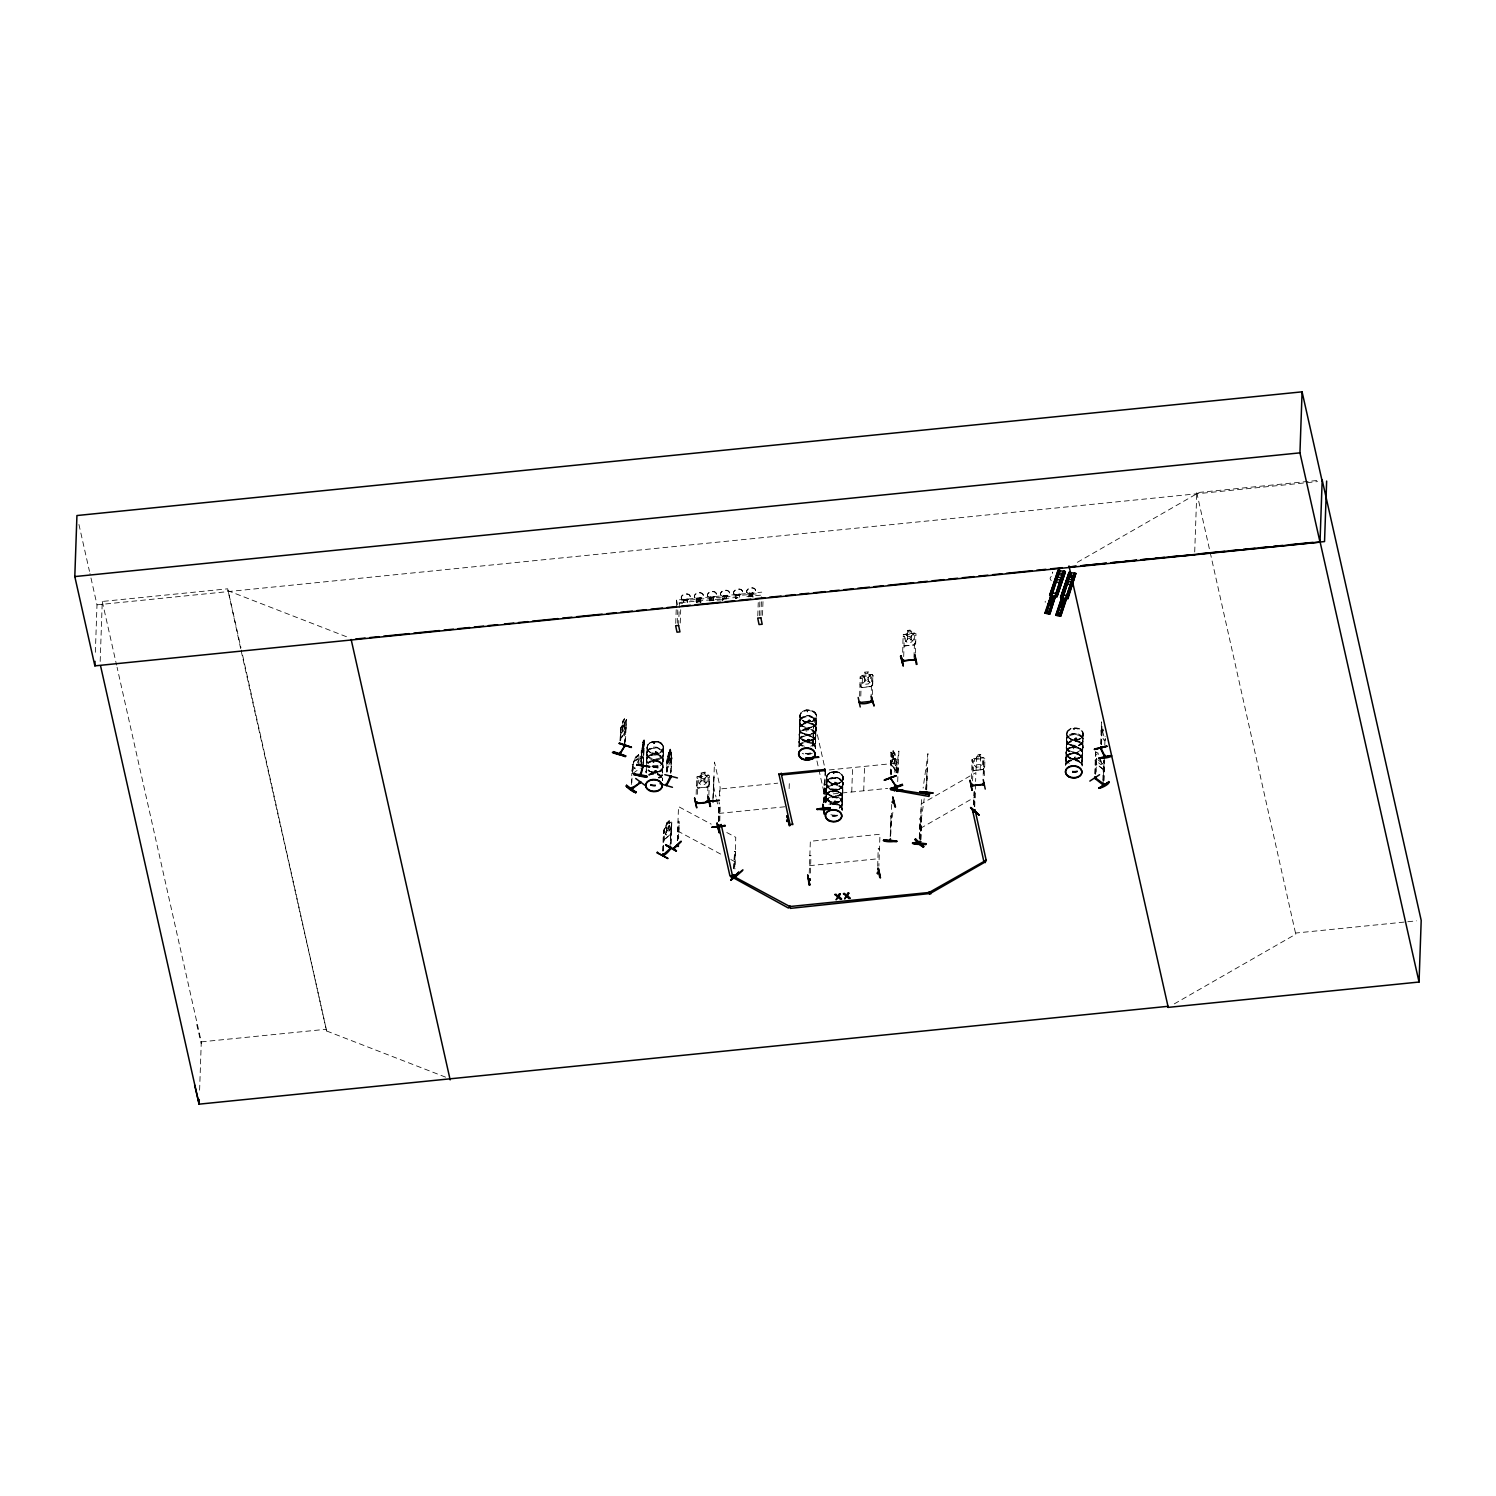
<?xml version="1.0" encoding="UTF-8"?>
<svg xmlns="http://www.w3.org/2000/svg" width="1496" height="1496" viewBox="0 0 1496 1496"><rect width="100%" height="100%" fill="white"/><g stroke="black" fill="none" stroke-linecap="round" stroke-linejoin="round"><path stroke-width="0.75" stroke-dasharray="5 3.75" d="M696.837 602.103L696.856 597.989L696.799 602.159L700.24 597.671L700.24 601.542M696.874 602.009L700.128 600.962L700.427 602.682M700.109 600.981L700.24 602.084L700.24 597.671M709.777 600.233L713.274 599.933L713.312 596.455L709.796 600.064L709.927 596.773L709.871 600.233L713.181 600.307L709.628 599.466L709.216 600.513M722.344 598.288L722.624 600.868M735.957 598.194L735.415 597.072L735.378 598.082L739.697 597.671M748.449 596.867L748.486 595.857L752.507 596.287L749.047 596.399C750.281 584.618 746.317 605.394 752.563 592.809L753.143 597.035M687.057 602.177L687.15 598.886L683.653 602.495L683.765 599.204L683.728 602.664M726.402 595.24L726.289 598.531L726.402 595.24L722.979 599.99L722.998 595.558L722.961 599.017M739.361 597.315L739.473 594.024L736.088 598.063M95.351 652.293L96.997 604.833L89.984 573.585M100.176 661.456L102.27 601.467L227.691 588.807L240.95 647.843M199.604 1090.191L201.287 1041.87L117.081 667.31M240.65 648.535L227.691 588.807M445.602 1077.157L326.633 1030.987L241.454 650.106M619.961 740.726L620.859 728.851L620.877 740.09M620.373 740.875L620.84 727.972M625.496 741.343L626.356 719.632C628.731 726.028 617.848 751.385 620.971 728.028M625.178 726.775L622.504 733.208L621.869 726.607L622.729 721.147L624.674 718.379L624.412 746.41M622.766 724.195L622.86 721.203M624.991 743.419L625.777 721.222M631.424 784.521L631.817 773.432M631.892 771.207L632.958 763.932L633.051 770.833M632.154 771.095L633.519 761.184L632.079 775.882M631.836 782.539L632.004 778.107M632.715 770.59L632.958 763.932M634.136 761.95L635.557 756.733L638.661 754.601L639.727 763.278M638.231 764.381L639.39 757.855L637.39 762.661M640.718 761.913L641.354 749.982M641.13 764.437L641.653 749.103L641.242 764.512M642.682 745.083L643.504 738.987L643.897 741.698M642.925 742.053L642.887 743.063L643.411 741.231M642.663 766.962L643.766 741.717M643.28 762.605L644.215 740.015M643.448 763.97L644.327 740.183M646.216 771.506L646.403 766.102M646.44 765.428L646.609 760.174M646.646 759.052L646.833 753.442L646.908 754.956M646.889 752.32L647.114 746.672M653.079 762.68L653.453 761.67L653.958 762.661M654.612 743.475L653.453 742.988L654.818 742.858M654.668 772.011L655.285 770.758L654.332 771.712M655.566 752.974L655.772 751.647L655.547 752.638M655.921 772.123L655.884 770.758L656.763 771.225M662.391 779.715A8.247 5.965 2 0 0 662.335 778.144L662.391 779.734L662.485 776.91M653.098 766.345A8.247 5.965 2 0 1 662.635 772.983L663.009 761.632A8.247 5.965 2 0 0 653.49 755.013A8.247 5.965 2 0 0 647.3 763.222M663.046 760.51L663.252 754.9A8.247 5.965 2 0 0 651.658 748.673A8.247 5.965 2 0 0 650.236 758.921A8.247 5.965 2 0 0 663.27 754.9M663.308 753.778A8.247 5.965 2 0 0 651.695 747.551A8.247 5.965 2 0 0 650.274 757.799A8.247 5.965 2 0 0 663.308 753.778L663.457 748.131A8.228 5.928 2 0 0 651.919 741.941L647.431 745.176L647.6 749.907M662.709 850.962L664.149 830.317L664.13 841.631M663.083 851.168C663.42 841.425 661.195 823.978 670.937 822.033M663.457 850.289L663.682 843.632M663.756 841.407L663.944 829.476L666.562 825.979L666.655 822.987L669.254 820.537L666.692 823.024L665.29 828.26L665.103 833.87L666.356 835.067L670.283 829.195L669.254 820.537M668.899 752.058L666.936 759.014L666.786 767.111M666.599 772.03L666.992 758.958M667.029 772.142L667.403 760.136M667.44 771.356L667.758 757.5L670.283 749.159L668.619 752.039M670.096 749.328L670.526 757.481L668.245 764.045L667.553 763.091M670.152 749.122L670.133 752.376L671.685 750.319L670.881 773.152M670.451 773.021L671.573 752.264L671.311 772.347M675.725 623.383L676.547 600.083L761.745 592.154M671.218 758.435L671.685 750.319M677.314 623.29L677.782 609.975M669.834 848.849L671.424 823.772L670.432 842.398M670.732 843.744L671.424 823.772M671.087 843.95L671.798 822.202M678.604 625.44L679.147 609.9M679.221 607.694L679.446 601.037L758.566 593.688M680.25 623.009L680.717 609.695M677.314 840.677L678.511 806.606L711.217 824.165M677.576 840.415L678.249 821.173L679.221 821.697L678.623 838.807M678.361 839.069L679.221 821.697M687.375 602.551L687.15 598.886M696.874 602.252L696.182 600.719L696.145 601.729L700.465 601.336L700.483 600.307L700.783 602.907M696.164 794.413L696.631 777.06L701.082 775.657L701.044 772.572L705.364 772.235L701.044 772.572M697.342 794.301L697.809 778.444L696.631 778.556L697.809 778.444M701.194 772.647L701.1 775.751L698.931 776.966L698.744 782.576L700.801 784.764L704.784 784.371L707.01 781.754L707.215 776.144L705.102 775.358L705.327 772.142M713.274 599.933L713.312 596.455M713.536 600.12L713.199 599.129L713.536 600.7M707.458 799.575L708.244 777.378L709.497 777.583L708.244 777.378M709.085 783.923L709.328 775.826L705.084 775.246M708.861 795.348L709.478 775.77L708.076 774.947M712.844 798.733L713.947 776.873L713.293 798.677M713.199 798.247L714.471 762.044L720.137 787.289L719.838 796.153M718.398 820.967L718.996 803.876M718.491 821.398L719.165 802.155M719.483 795.666L719.726 789.009L777.752 783.156M718.94 821.36L719.464 803.82M719.782 820.837L720.305 803.408M736.051 598.045L736.088 594.342L735.957 597.633M733.695 868.727L734.555 851.374L735.527 851.897L734.929 868.989M733.956 868.465L734.555 851.374M734.723 867.119L735.77 837.33L725.541 831.832M752.769 596.455L752.563 592.809M757.78 615.866L758.248 602.551M759.37 615.66L759.912 600.139M760.922 615.473L761.576 596.811M762.511 615.38L763.054 599.84M789.121 788.635L789.364 781.978M799.07 741.1L798.883 746.71A8.247 5.965 2 0 1 807.915 741.53A8.247 5.965 2 0 1 815.301 748.187L815.47 742.577M799.126 739.978L799.5 728.645L799.575 730.16M799.556 727.524L799.743 721.914M799.799 720.792L800.005 715.144M805.895 730.927L806.849 731.133M807.672 711.255L807.111 710.899M807.017 710.937L807.354 712.003M809.13 740.427L809.112 739.417L809.018 740.913M813.132 745.363L813.319 733.825L812.422 746.691A8.247 5.965 2 0 0 813.188 737.79A8.247 5.965 2 0 0 801.033 737.846A8.247 5.965 2 0 0 802.454 746.598M812.87 746.654L813.843 718.996L824.707 767.28M809.224 873.215L810.346 841.276L879.985 834.244L878.863 866.184M810.402 873.103L810.944 855.656L809.747 855.768L810.944 855.656M815.937 730.123A8.247 5.965 2 0 1 802.903 734.143A8.247 5.965 2 0 1 804.324 723.896A8.247 5.965 2 0 1 815.937 730.123L815.526 741.455L815.47 739.922M816.162 723.372A8.247 5.965 2 0 1 803.128 727.393A8.247 5.965 2 0 1 804.567 717.164A8.247 5.965 2 0 1 816.162 723.372L815.956 728.982A8.247 5.965 2 0 1 802.941 733.003A8.247 5.965 2 0 1 804.362 722.755A8.247 5.965 2 0 1 815.975 728.982L815.9 727.467M816.199 722.25A8.247 5.965 2 0 0 804.605 716.023A8.247 5.965 2 0 0 803.165 726.271A8.247 5.965 2 0 0 816.199 722.25L816.367 716.603A8.228 5.928 2 0 0 804.811 710.413C799.35 711.067 797.985 718.809 803.277 720.904M823.361 802.735L824.034 783.493M823.829 802.697L824.483 783.455M824.072 801.407L825.194 769.468M824.296 802.267L825.418 770.328M825.418 801.837L826.016 784.727L824.838 784.839L826.016 784.727M825.493 802.155L826.072 785.063M826.278 789.234L826.465 783.624L826.54 785.157M826.521 782.502L826.746 776.854M833.179 791.814L832.973 792.207M835.61 783.119L834.918 781.959L835.142 783.324M837.087 782.595C836.937 783.324 835.666 781.342 835.591 782.875M842.379 798.079A8.209 5.928 2 0 0 830.86 791.908A8.209 5.928 2 0 0 829.439 802.08A8.209 5.928 2 0 0 842.379 798.079L842.435 797.106A8.209 5.928 2 0 0 830.897 790.898A8.209 5.928 2 0 0 829.476 801.089A8.209 5.928 2 0 0 842.416 797.088M843.052 778.892A8.209 5.928 2 0 0 831.533 772.703A8.209 5.928 2 0 0 830.112 782.894A8.209 5.928 2 0 0 843.052 778.892L843.09 778.313A8.228 5.928 2 0 0 831.533 772.123C817.732 777.359 837.349 790.673 842.772 780.052M842.211 804.287L842.005 809.897A8.247 5.965 2 0 0 837.723 803.988A8.247 5.965 2 0 0 828.597 804.455M842.659 791.833A8.247 5.965 2 0 1 829.625 795.853A8.247 5.965 2 0 1 831.047 785.606A8.247 5.965 2 0 1 842.659 791.833L842.416 803.707M842.697 790.692A8.247 5.965 2 0 0 831.084 784.484A8.247 5.965 2 0 0 829.663 794.731A8.247 5.965 2 0 0 842.697 790.692L842.865 785.101A8.247 5.965 2 0 0 831.29 778.874A8.247 5.965 2 0 0 829.85 789.121A8.247 5.965 2 0 0 842.884 785.101M851.748 792.001L852.589 767.598M859.62 696.201L860.163 676.641L864.632 675.22L864.595 672.134L868.895 671.816L868.652 674.92L870.765 675.706L870.56 681.316L868.335 683.934L864.333 684.345L862.276 682.157L862.481 676.547L864.651 675.332M860.798 696.089L861.359 678.006L860.181 678.118L861.359 678.006M863.716 790.786L864.557 766.382M871.009 699.137L871.775 676.959L873.028 677.164L871.775 676.959M872.598 683.392L872.879 675.407M872.336 694.593L873.01 675.351L871.701 674.415L873.01 675.351M877.685 866.296L878.208 848.849L879.461 849.074L878.208 848.849M890.344 773.993L890.905 752.133L893.112 754.059M890.887 774.778L891.448 753.872M891.298 774.629L891.99 754.657M893.149 750.861L891.766 759.295L894.496 765.746L895.767 759.145L895.113 753.685L893.149 750.861L893.037 753.853M890.214 836.919L890.962 815.544L890.737 834.824M890.625 835.684L891.803 801.613M894.739 772.179L895.057 763.297L827.681 770.103M895.992 772.778L896.777 761.539L896.927 773.413M896.403 772.628L896.871 760.529L890.98 752.264M897.544 773.095L898.348 765.859L897.768 766.681M897.675 772.235L897.899 765.821M897.694 781.679L898.872 751.029L895.973 771.73M902.668 652.293L903.135 634.94L907.586 633.537M903.696 656.613L904.313 636.324L903.135 636.436L904.313 636.324M907.548 630.452L907.605 633.65L905.435 634.865L905.248 640.456L907.305 642.644L911.288 642.251L913.514 639.634L913.719 634.024L911.606 633.238L911.831 630.022L907.548 630.452L911.831 630.022M913.963 657.455L914.748 635.258L916.001 635.482L914.748 635.258M915.365 653.228L915.982 633.668L911.588 633.126M919.236 838.246L920.489 818.181L919.909 819.004M919.348 837.386L920.021 818.144M919.685 838.284L921.517 799.612M920.021 840.154L921.274 803.95L975.916 772.609L975.598 781.492M920.657 839.368L921.405 817.994M920.938 839.63L921.686 818.256M926.211 789.795L926.959 768.42L926.622 788.56M926.679 789.832L927.931 753.629L923.125 788.111M971.484 778.762L972.101 759.538L973.204 770.552L983.265 769.542M972.587 780.875L973.279 760.903L972.101 761.015L973.279 760.903M973.578 804.811L974.027 791.982M973.859 805.072L974.382 790.112M974.438 806.438L975.037 789.327M974.719 806.699L975.523 783.717M976.103 770.272L976.533 755.05L980.834 754.713L976.533 755.05M980.179 769.879L980.815 754.62M983.19 775.433L983.732 759.893L984.91 759.781L983.788 760.23L983.246 775.751M984.424 775.639L984.948 758.266L980.553 757.743L982.685 758.622L982.498 764.232L980.273 766.85L976.271 767.242L974.214 765.073L974.401 759.463L976.533 758.173L972.063 759.669M1051.277 580.71A4.413 2.992 18.5 0 1 1052.342 576.091L1052.511 572.594A2.207 1.496 18.5 0 1 1052.604 572.22L1052.455 572.781A2.207 1.496 18.5 0 1 1052.754 572.089M1065.956 757.855L1066.349 746.523L1066.405 748.056M1066.386 745.401L1066.573 739.791M1066.629 738.669L1066.854 733.021M1073.81 748.916L1073.492 748.112M1082.487 754.246A8.209 5.928 2 0 0 1070.968 748.056A8.209 5.928 2 0 0 1069.547 758.248A8.209 5.928 2 0 0 1082.487 754.246L1082.543 753.255A8.209 5.928 2 0 0 1071.005 747.065A8.209 5.928 2 0 0 1069.584 757.238A8.209 5.928 2 0 0 1082.524 753.255M1083.16 735.041A8.209 5.928 2 0 0 1071.641 728.87A8.209 5.928 2 0 0 1070.22 739.043A8.209 5.928 2 0 0 1083.16 735.041L1083.197 734.48A8.228 5.928 2 0 0 1071.641 728.29A8.228 5.928 2 0 0 1070.22 738.482A8.228 5.928 2 0 0 1083.197 734.48L1083.029 740.127A8.247 5.965 2 0 1 1070.014 744.148A8.247 5.965 2 0 1 1071.435 733.9A8.247 5.965 2 0 1 1083.029 740.127M1082.113 766.064L1082.319 760.454M1082.375 759.332L1082.749 747.981A8.247 5.965 2 0 0 1071.155 741.773A8.247 5.965 2 0 0 1069.734 752.02A8.247 5.965 2 0 0 1082.767 748M1082.992 741.249A8.247 5.965 2 0 1 1069.958 745.289A8.247 5.965 2 0 1 1071.398 735.041A8.247 5.965 2 0 1 1082.992 741.249L1082.786 746.859A8.247 5.965 2 0 1 1069.771 750.88A8.247 5.965 2 0 1 1071.192 740.632A8.247 5.965 2 0 1 1082.805 746.859L1082.73 745.345M1094.848 773.806L1095.502 751.908L1098.494 753.199M1095.184 773.582L1095.876 753.61M1095.652 774.442L1096.119 761.127M1096.082 772.011L1096.699 754.265M1100.738 743.793L1101.449 721.876L1101.58 733.938M1101.112 744.615L1101.748 726.85M1101.561 744.503L1102.178 726.757M1102.571 730.646L1101.916 727.748M1102.851 780.164L1103.076 773.507M1103.15 771.282L1103.543 760.192M1103.02 784.371L1104.085 760.996M1103.655 780.8L1104.272 758.94M1104.796 745.232L1105.114 736.35M1103.992 780.594L1104.684 760.623M1194.706 551.987L1196.781 492.651L1317.546 480.459M1174.304 1003.872L1295.76 934.196L1295.798 933.037L1416.562 920.844M644.084 748.094L641.691 759.201L643.561 752.002M643.71 747.308L642.382 754.077L642.7 745.083M890.962 826.016L893.206 809.934M920.021 828.616L924.191 798.733M925.482 789.533L927.09 778.032M641.784 749.197L644.121 739.94M626.076 727.692L625.403 731.544L621.064 737.958L620.616 736.144M1104.703 740.838L1105.226 738.818M1105.357 738.8C1104.703 745.494 1100.514 732.03 1101.168 729.955M641.672 752.039L644.29 742.876M646.683 752.769L648.292 749.758M646.459 759.5L647.114 757.705M646.029 771.973L646.665 770.16M655.304 751.777L657.529 752.507L656.538 751.871M655.977 771.88L654.855 771.076M663.457 748.131A8.228 5.928 2 0 1 650.48 752.133A8.228 5.928 2 0 1 651.919 741.941C673.05 738.033 660.054 763.802 647.618 749.945M662.803 756.247L663.457 754.452A8.378 6.04 2 0 0 651.62 748.224A8.378 6.04 2 0 0 650.18 758.603A8.378 6.04 2 0 0 663.383 754.526M662.56 762.997L663.009 758.996M663.009 767.224C661.718 773.582 652.125 774.535 648.105 770.234A8.228 5.928 2 0 0 660.353 770.889A8.228 5.928 2 0 0 659.979 762.137A8.228 5.928 2 0 0 647.955 762.979M800.248 719.426L799.818 723.428M799.35 727.972L800.005 726.177M799.649 732.591L799.126 734.405L800.697 731.189M799.575 738.631L799.706 743.923M798.845 746.878L799.35 745.363M807.896 720.754L809.243 720.305M810.365 721.222C810.439 718.379 809.766 723.971 807.99 720.885M807.223 739.959L808.588 739.192M808.027 740.539L807.765 739.548M809.224 740.296L808.794 739.23M816.292 722.998A8.378 6.04 2 0 1 803.072 727.075A8.378 6.04 2 0 1 804.53 716.696A8.378 6.04 2 0 1 816.292 722.998L814.759 725.934M815.47 731.469L816.105 729.655A8.378 6.04 2 0 0 804.287 723.428A8.378 6.04 2 0 0 802.847 733.807A8.378 6.04 2 0 0 816.049 729.73L814.516 732.666M815.9 735.695L814.348 738.912L810.963 740.838M815.021 743.923L815.526 742.409M815.17 743.662L815.675 742.11M826.559 776.929L827.064 775.395M826.97 781.155L827.101 786.447M826.091 789.682L826.727 787.887M825.848 796.115C827.886 788.86 840.509 788.56 842.566 796.022M833.534 772.908L833.683 773.133M825.642 802.155L826.297 800.341M842.79 780.014C845.334 773.713 836.451 770.066 831.477 772.03A8.228 5.928 2 0 0 830.112 782.333A8.228 5.928 2 0 0 843.09 778.313L842.921 783.96A8.247 5.965 2 0 1 829.906 787.981A8.247 5.965 2 0 1 831.327 777.733A8.247 5.965 2 0 1 842.921 783.96L842.865 782.445M836.021 802.51L836.488 801.65M842.921 784.933L841.481 787.644M842.566 786.167L843.071 784.633M842.192 793.179L842.678 791.665M842.341 792.917L842.846 791.365M842.117 799.219L841.93 794.226M841.762 805.633L842.416 803.838M1067.134 731.544C1064.292 740.146 1079.214 743.026 1082.88 736.2M1066.424 739.118L1067.078 737.304M1066.835 744.054L1066.237 747.57M1074.483 729.73L1073.492 728.926M1065.956 752.282L1066.48 750.468M1074.035 728.833L1073.436 729.001M1065.75 758.322L1066.405 756.509L1065.937 758.023M1065.526 765.054L1067.116 762.044M1074.726 738.874L1076.746 738.014M1082.898 736.182L1082.711 731.451L1079.925 728.945M1075.456 758.509L1076.11 758.023M1082.524 742.596L1082.973 738.613M1082.3 749.346L1082.954 747.533A8.378 6.04 2 0 0 1071.136 741.305A8.378 6.04 2 0 0 1069.677 751.684A8.378 6.04 2 0 0 1082.898 747.607M1066.031 753.666C1068.163 760.94 1081.084 761.202 1082.749 753.573M1082.225 755.387L1082.543 751.852M1081.87 761.801L1081.72 756.509M621.588 726.028L620.765 728.028L626.356 719.632M895.824 770.795L891.242 764.119L890.625 760.211L891.205 764.157L895.824 770.795L896.534 768.682M634.117 768.29L635.033 767.803M893.748 758.94L895.674 758.715L894.328 760.361L895.487 765.802L893.879 760.436C892.813 763.689 890.868 759.762 893.505 759.22L892.383 753.984L893.71 758.883M696.369 785.232L697.734 788.074L707.795 787.046L709.048 783.829M707.795 787.046L709.216 783.923M872.766 683.504L871.327 686.627L861.266 687.636L859.901 684.813M915.72 641.821L914.187 644.851L904.239 645.954L902.873 643.112M915.702 641.709L914.299 644.944L904.239 645.954M703.045 778.799L699.455 776.761L702.054 779.94L699.081 783.792L702.877 780.501L706.486 783.044L703.812 779.753L706.673 776.162L703.27 779.079M909.362 636.997L905.959 634.659L908.558 637.838L905.585 641.672L909.381 638.381L912.99 640.924L910.316 637.633L913.121 633.93L909.587 636.698M668.862 753.049L669.797 751.31M667.478 757.07L671.629 750.468M623.533 726.383C623.776 724.681 620.279 725.635 622.953 727.841L621.625 733.264L623.308 727.916L624.187 729.3L624.767 728.402L623.701 726.663L624.991 721.558L623.645 726.308M1103.468 730.459L1102.589 731.712L1103.207 729.225M653.902 743.549L654.238 742.54L654.463 743.531M647.001 757.892L648.049 756.49M661.849 757.462L662.896 756.06M654.631 770.964L656.576 771.02M654.855 771.394L655.921 770.889M661.625 764.194L662.672 762.792M656.632 772.142L656.108 771.749M661.419 770.403L662.485 768.776M661.176 776.648L662.242 775.265A8.378 6.04 2 0 1 659.68 777.752M800.136 719.632L801.202 718.23M799.911 726.364L800.958 724.962M808.364 720.137L809.916 720.137M799.462 738.818L800.528 737.435M800.285 744.167L799.238 745.55A8.378 6.04 2 0 1 806.812 741.792A8.378 6.04 2 0 1 814.703 745.476L815.283 746.878M814.31 738.874L815.395 737.248M814.086 745.12L815.133 743.736M826.858 781.342L827.924 779.94M826.634 788.074L827.681 786.69M826.203 800.547L827.251 799.145M834.693 800.921L833.964 801.912M841.238 794.376L842.304 792.992M835.853 802.137L835.086 801.033M841.07 800.622L842.117 798.976M840.808 806.849L841.855 805.446M1067.153 731.525L1071.585 728.197L1079.925 728.945M1066.966 737.509L1068.032 736.107M1066.742 744.241L1067.789 742.839M1066.498 750.45L1067.527 749.066M1066.48 750.712L1069.042 747.944M1076.634 739.099L1075.792 737.827M1077.12 738.968L1075.699 739.043M1066.311 756.696L1067.359 755.312M1081.589 743.811L1082.637 742.409M1081.346 750.543L1082.412 749.141M1082.225 755.125L1079.682 757.649L1075.044 758.491M1081.963 761.614L1080.916 762.997A8.378 6.04 2 0 0 1079.588 754.844A8.378 6.04 2 0 0 1068.294 754.9A8.378 6.04 2 0 0 1067.658 763.035M678.249 821.173L678.941 821.959M735.527 851.897L734.293 851.635M669.067 823.735L671.106 821.959M664.505 830.523L663.42 830.991M664.28 839.667L670.638 834.02L671.648 830.317L670.638 834.02L664.392 839.724L663.457 837.517M834.263 801.164L834.936 802.324M1102.496 763.428L1100.925 764.643L1098.176 762.455L1096.774 758.883M696.799 777.191L708.113 775.059M656.763 752.862L655.959 752.694M661.438 770.16L655.79 772.516L649.731 771.356M800.697 731.451L804.081 729.244M814.348 738.631L806.681 741.287L801.033 738.687L804.549 740.875M834.244 773.656L833.291 773.432M840.228 782.558L841.724 781.417M841.07 800.36L837.685 802.567M1075.512 737.995L1074.913 738.987M635.763 756.845L638.568 754.769M633.556 761.258L641.522 756.452M635.632 760.847L638.418 758.771M633.294 764.176L632.135 764.55M633.07 773.32L640.213 768.177M1095.502 751.908L1098.401 753.273M1095.128 760.043L1096.026 763.839L1103.076 769.281L1103.973 767.093M662.84 765.709L662.298 764.026M815.75 734.181L815.208 732.498M1077.326 562.328L1196.744 493.792M920.433 828.354L975.055 797.031M656.351 772.16L654.893 772.179M802.211 730.31C806.381 727.767 812.459 728.44 815.189 732.76M807.99 739.622L808.962 739.622M830.804 790.973L826.39 794.283L825.923 797.742M839.555 801.482L833.403 802.997L826.577 799.332M1076.746 739.323L1075.587 739.435M1069.06 747.925L1077.326 747.084L1082.019 750.637M1069.042 748.206L1075.194 746.971L1080.841 749.29M1074.521 757.219L1075.456 757.032M1075.007 757.107L1074.165 758.304M897.32 762.306L896.366 761.688M816.367 716.603A8.228 5.928 2 0 1 803.389 720.605A8.228 5.928 2 0 1 804.811 710.413L813.076 711.067M804.755 710.357L806.849 709.927M809.542 721.165L808.476 720.96M804.137 729.562A8.228 5.928 2 0 1 815.694 735.751A8.228 5.928 2 0 1 802.716 739.753A8.228 5.928 2 0 1 804.137 729.562L812.422 730.272M810.963 740.557L806.681 741.249M831.477 772.067L835.74 771.637M835.591 802.716L829.345 801.538A8.247 5.965 2 0 1 830.86 791.309L835.086 790.804L840.752 793.104M96.997 604.833L1317.508 481.6M914.617 632.939L903.135 634.94M868.634 674.827L871.719 674.509L861.715 675.425M871.214 686.44L861.359 687.431L860.032 684.663M973.597 758.566L983.583 757.537M976.551 759.239L980.553 758.846M697.734 788.074L707.664 786.859M976.364 764.849L980.348 764.437M973.148 770.571L983.283 769.561L984.705 766.42M824.558 794.75L887.67 788.373M718.865 813.431L788.504 806.4M809.486 865.679L879.124 858.648M201.287 1041.87L326.689 1029.211M683.84 599.503L687.225 599.185M696.912 598.288L700.296 597.97M709.983 597.072L713.386 596.754M723.073 595.857L726.458 595.539M736.144 594.641L739.473 594.024M749.234 593.426L752.619 593.108M726.289 597.914L726.607 598.905L722.306 599.298M737.659 597.334L677.782 602.888L682.587 603.43M746.859 596.474L760.679 595.184M696.407 602.14L701.007 601.71M717.126 600.214L724.045 599.578M749.047 596.399L752.488 596.193M696.743 601.28L700.165 601.242M808.644 740.408L807.41 740.296M653.939 741.455L658.24 741.848M656.426 752.731L655.098 752.413M654.444 753.573L656.632 753.554M1073.511 759.127L1075.699 758.865M641.354 757.238L641.541 759.183L641.391 757.126M1073.511 758.883L1069.453 757.705A8.265 5.965 2 0 1 1070.949 747.663A8.265 5.965 2 0 1 1082.562 753.89A8.265 5.965 2 0 1 1069.509 757.93M809.261 719.931L810.327 720.511M804.567 740.595L806.681 740.988M835.759 783.493L834.805 782.819M657.586 761.015L651.19 760.772L647.787 762.979L653.266 760.623L659.512 761.782M835.31 800.921L835.722 802.249L835.946 801.258M655.472 772.516L654.407 771.394M815.713 733.975L815.9 735.939M662.822 765.503L663.009 767.467M227.616 590.583L348.755 637.614M640.456 756.153L641.41 756.565M803.352 720.848A8.265 5.965 2 0 0 816.405 716.827A8.265 5.965 2 0 0 804.792 710.581A8.265 5.965 2 0 0 803.352 720.848C809.841 726.196 822.538 716.472 813.095 711.067M657.586 760.735L659.53 761.52M677.651 831.009L722.643 855.151M730.833 859.546L734.91 861.733M1067.863 756.565L1069.453 757.687M659.53 761.52L662.298 764.007M659.53 761.801L662.279 764.288M648.105 770.515L649.694 771.618M1098.251 760.062L1101.019 762.249M1103.001 769.131L1096.213 763.727L1095.334 760.043M633.93 767.56L635.351 768.851M1076.615 738.089L1076.522 739.604L1074.82 738.762M1080.879 748.991L1082.674 752.189M1067.826 756.864L1065.975 752.039M814.03 731.114L815.189 732.479M799.855 737.603L800.996 738.987L799.201 735.789M826.577 799.051L829.345 801.538A8.247 5.965 2 0 0 842.454 797.536A8.228 5.928 2 0 0 830.86 791.328A8.228 5.928 2 0 0 829.439 801.519A8.228 5.928 2 0 0 842.416 797.518A8.247 5.965 2 0 0 830.86 791.309M893.019 750.899L896.328 758.678M1103.805 735.845L1101.86 729.15M1098.513 754.395L1097.559 753.834M1082.393 737.322L1083.123 739.005M1082.169 744.054L1082.88 745.737M1081.496 763.24L1082.206 764.924A8.378 6.04 2 0 0 1073.642 759.669A8.378 6.04 2 0 0 1065.582 764.98M1066.498 740.913L1067.209 742.596M1066.255 747.645L1066.985 749.328M1065.825 760.118L1066.555 761.801M842.285 781.155L843.015 782.838M815.563 719.445L816.274 721.128M842.061 787.887L842.772 789.57M815.32 726.177L816.143 729.543M841.612 800.36L842.341 802.043M814.89 738.631L815.619 740.314M841.388 807.092L842.098 808.775M799.668 723.035L800.379 724.719M826.877 793.179L826.072 789.813M800.154 731.451L799.332 728.103M825.923 797.499L826.559 799.294M799.836 737.584L799.126 734.162M662.653 750.973L663.383 752.656M662.429 757.705L663.139 759.388M661.999 770.16L662.709 771.843A8.378 6.04 2 0 0 653.06 766.644M647.488 756.247L646.665 752.881M646.534 761.296L647.244 762.979A8.378 6.04 2 0 1 653.49 754.526A8.378 6.04 2 0 1 663.158 761.258A8.378 6.04 2 0 1 651.863 766.12M1100.476 759.37L1102.272 764.475L1099.822 759.519M196.743 1024.517L201.231 1043.647M1196.781 492.651L1295.76 934.196M816.947 760.959L818.424 767.542M818.91 769.748L824.333 793.89M713.611 786.447L715.986 796.975M716.453 799.07L719.295 811.692M241.155 650.816L326.633 1030.987M102.27 601.467L116.576 665.047M78.933 524.479L89.48 571.36M752.451 595.483L752.769 597.054M735.77 597.035L736.107 598.606M735.415 597.072L735.751 598.643M722.699 598.25L723.035 599.821M713.573 599.092L713.91 600.681M709.628 599.466L709.946 601.037M700.483 600.307L700.82 601.897M696.182 600.719L696.5 602.29M676.547 600.083L677.688 605.562M666.842 766.999C665.888 776.592 679.633 739.248 667.029 769.15L666.711 766.962M1082.898 745.831L1082.973 747.42A8.378 6.04 2 0 1 1069.696 751.347A8.378 6.04 2 0 1 1071.136 740.95A8.378 6.04 2 0 1 1082.898 747.271M1082.3 757.799L1082.375 759.351M1066.405 739.23L1066.648 741.305M1065.732 758.435L1065.713 764.587A8.247 5.965 2 0 1 1073.66 759.37A8.247 5.965 2 0 1 1082.057 764.512M843.033 782.932L843.09 784.521A8.378 6.04 2 0 1 829.812 788.448A8.378 6.04 2 0 1 831.271 778.051A8.378 6.04 2 0 1 843.033 784.371M842.622 789.177L842.865 791.253M842.547 795.797L842.622 797.649M841.949 808.382L842.192 810.439A8.378 6.04 2 0 0 830.355 803.988M826.297 791.889L826.241 790.337L825.848 801.706A8.247 5.965 2 0 1 838.863 797.667A8.247 5.965 2 0 1 837.442 807.915M816.143 720.735L816.367 722.792A8.378 6.04 2 0 1 803.09 726.738A8.378 6.04 2 0 1 804.549 716.341A8.378 6.04 2 0 1 816.311 722.643M815.638 740.408L815.694 741.997M815.47 748.729L815.395 747.14A8.378 6.04 2 0 1 815.395 748.58M799.07 741.081L799.145 742.633M663.57 746.672L663.644 748.262A8.265 5.965 2 0 1 650.442 752.376A8.265 5.965 2 0 1 651.882 742.11A8.265 5.965 2 0 1 663.513 748.355M663.233 752.245L663.476 754.321M662.56 771.45L662.635 773.002M662.56 780.258L662.504 778.668A8.378 6.04 2 0 1 662.504 780.108M646.44 759.631L646.665 761.688M837.162 815.788A8.247 5.965 2 0 1 830.841 815.825M832.449 804.38A8.247 5.965 2 0 1 841.911 809.467M837.218 815.47A8.378 6.04 2 0 1 830.822 815.507M830.355 804.343A8.378 6.04 2 0 1 842.042 809.074M825.699 802.417A8.378 6.04 2 0 1 837.984 797.91A8.378 6.04 2 0 1 839.312 807.934M835.142 815.077A8.247 5.965 2 0 1 830.897 814.684M825.792 802.828A8.247 5.965 2 0 1 837.91 798.378A8.247 5.965 2 0 1 839.237 808.251M837.236 815.114A8.378 6.04 2 0 1 830.841 815.152M825.717 802.08A8.378 6.04 2 0 1 837.984 797.555A8.378 6.04 2 0 1 839.331 807.597M802.417 746.28A8.378 6.04 2 0 1 800.958 737.397A8.378 6.04 2 0 1 813.282 737.341A8.378 6.04 2 0 1 812.59 746.224M810.477 752.937A8.247 5.965 2 0 1 804.156 752.974M810.514 753.404A8.378 6.04 2 0 1 804.119 753.442M804.399 746.242A8.247 5.965 2 0 1 800.622 737.117A8.247 5.965 2 0 1 813.712 737.042A8.247 5.965 2 0 1 810.72 746.205M812.272 753.273A8.247 5.965 2 0 1 802.23 753.33M799.332 746.336A8.247 5.965 2 0 1 806.793 742.614A8.247 5.965 2 0 1 814.572 746.261M663.027 761.632A8.247 5.965 2 0 1 651.901 766.438M647.955 762.605A8.228 5.928 2 0 1 659.998 761.763A8.228 5.928 2 0 1 660.372 770.515A8.228 5.928 2 0 1 648.273 769.823M648.46 763.446A8.247 5.965 2 0 1 652.125 754.115A8.247 5.965 2 0 1 663.102 759.987A8.247 5.965 2 0 1 651.938 765.298M655.472 786.017A8.247 5.965 2 0 1 649.32 784.858M648.927 775.395A8.247 5.965 2 0 1 662.298 779.285M655.51 785.699A8.378 6.04 2 0 1 649.264 784.54M648.871 774.947A8.378 6.04 2 0 1 658.109 774.461A8.378 6.04 2 0 1 662.485 780.463M649.395 762.493A8.228 5.928 2 0 1 660.952 763.521A8.228 5.928 2 0 1 659.792 771.861A8.228 5.928 2 0 1 648.236 770.833M646.066 772.235A8.378 6.04 2 0 1 646.571 770.702M653.041 766.999A8.378 6.04 2 0 1 662.653 772.142M655.51 784.876A8.247 5.965 2 0 1 649.358 783.736M648.965 774.274A8.247 5.965 2 0 1 661.7 776.648M662.092 775.601A8.247 5.965 2 0 1 659.605 778.07M646.179 772.628A8.247 5.965 2 0 1 646.665 771.132M653.06 767.467A8.247 5.965 2 0 1 662.522 772.553M655.51 785.344A8.378 6.04 2 0 1 649.283 784.185M648.871 774.591A8.378 6.04 2 0 1 661.793 777.004M662.223 774.909A8.378 6.04 2 0 1 657.847 778.201M646.085 771.88A8.378 6.04 2 0 1 646.59 770.365M662.13 774.479A8.247 5.965 2 0 1 657.81 777.733M646.272 773.058A8.247 5.965 2 0 1 646.702 769.991M1077.326 771.637A8.378 6.04 2 0 1 1069.004 770.889M1065.563 765.316A8.378 6.04 2 0 1 1066.068 763.802M1067.097 762.418A8.378 6.04 2 0 1 1075.811 760.211A8.378 6.04 2 0 1 1082.15 765.223M1077.307 770.814A8.247 5.965 2 0 1 1069.098 770.085M1067.733 763.39A8.247 5.965 2 0 1 1068.35 755.349A8.247 5.965 2 0 1 1079.495 755.293A8.247 5.965 2 0 1 1080.823 763.315M1077.344 771.282A8.378 6.04 2 0 1 1069.023 770.534M1067.658 762.698A8.378 6.04 2 0 1 1068.312 754.564A8.378 6.04 2 0 1 1079.607 754.489A8.378 6.04 2 0 1 1080.935 762.623M1069.341 763.353A8.247 5.965 2 0 1 1067.901 754.601A8.247 5.965 2 0 1 1080.075 754.526A8.247 5.965 2 0 1 1079.383 763.297M1077.27 771.936A8.247 5.965 2 0 1 1069.06 771.207M1067.19 762.866A8.247 5.965 2 0 1 1081.402 764.138M1045.274 602.308A2.936 1.982 18.5 0 1 1045.311 601.242M622.785 725.205L622.579 730.815L624.281 728.178L624.468 722.587L622.785 725.205M623.196 721.24L623.178 722.231L624.3 719.539L623.196 721.24M636.249 756.976L636.211 757.967L638.044 755.648L636.249 756.976M642.663 746.074L642.476 751.684L643.467 743.213L642.663 746.074M668.525 756.041L668.338 761.651L669.965 753.33L668.525 756.041M666.636 827.045L666.431 832.655L668.955 830.411L669.142 824.801L666.636 827.045M667.197 823.137L667.179 824.146L668.824 821.697L667.197 823.137M701.082 776.761L700.876 782.371L704.878 781.959L705.065 776.349L701.082 776.761M701.905 773.189L701.867 774.18L704.448 773.918L704.485 772.927L701.905 773.189M864.613 676.323L864.426 681.933L868.428 681.54L868.615 675.93L864.613 676.323M865.455 672.751L865.417 673.761L867.979 673.499L868.017 672.489L865.455 672.751M892.944 755.106L892.738 760.697L894.589 763.334L894.776 757.743L892.944 755.106M893.393 752.058L894.533 754.769L893.393 752.058M907.586 634.641L907.38 640.251L911.382 639.839L911.569 634.229L907.586 634.641M908.409 631.069L908.371 632.06L910.952 631.798L910.989 630.807L908.409 631.069M977.393 755.667L977.356 756.677L979.917 756.415L979.955 755.405L977.393 755.667M670.526 759.089L670.04 760.118L669.292 758.809L667.852 764.25L668.151 757.163L668.6 756.303L669.31 757.518L670.713 752.301L669.628 757.593L670.526 759.089M665.477 827.849L667.066 829.775L665.159 834.936L667.59 829.925C668.581 833.571 671.611 829.551 668.17 828.747L669.984 823.81L667.665 828.541L666.412 827.12L665.477 827.849M862.986 676.342L865.586 679.521L862.631 683.373L866.427 680.082L870.036 682.625L867.362 679.315L870.167 675.612L866.539 678.735L862.986 676.342M641.073 757.93L640.251 758.547L641.073 757.93M829.569 795.535A8.378 6.04 2 0 0 842.79 791.44A8.378 6.04 2 0 0 831.028 785.138A8.378 6.04 2 0 0 829.569 795.535M830.074 782.595A8.265 5.965 2 0 0 843.127 778.556A8.265 5.965 2 0 0 831.514 772.329A8.265 5.965 2 0 0 830.074 782.595M829.812 788.785A8.378 6.04 2 0 0 843.015 784.708A8.378 6.04 2 0 0 831.252 778.406A8.378 6.04 2 0 0 829.812 788.785M829.588 795.18A8.378 6.04 2 0 0 842.79 791.104A8.378 6.04 2 0 0 831.028 784.802A8.378 6.04 2 0 0 829.588 795.18M802.735 739.361A8.228 5.928 2 0 0 815.713 735.359A8.228 5.928 2 0 0 804.156 729.169A8.228 5.928 2 0 0 802.735 739.361M803.371 721.165A8.209 5.928 2 0 0 816.33 717.164A8.209 5.928 2 0 0 804.811 710.993A8.209 5.928 2 0 0 803.371 721.165M802.866 733.47A8.378 6.04 2 0 0 816.068 729.394A8.378 6.04 2 0 0 804.306 723.073A8.378 6.04 2 0 0 802.866 733.47M802.716 740.37A8.209 5.928 2 0 0 815.657 736.369A8.209 5.928 2 0 0 804.137 730.179A8.209 5.928 2 0 0 802.716 740.37M802.679 740.053A8.265 5.965 2 0 0 815.731 736.013A8.265 5.965 2 0 0 804.119 729.786A8.265 5.965 2 0 0 802.679 740.053M650.461 752.712A8.228 5.928 2 0 0 663.439 748.711A8.228 5.928 2 0 0 651.882 742.521A8.228 5.928 2 0 0 650.461 752.712M1069.547 757.687A8.228 5.928 2 0 0 1082.524 753.685A8.228 5.928 2 0 0 1070.968 747.476A8.228 5.928 2 0 0 1069.547 757.687M1069.92 744.952A8.378 6.04 2 0 0 1083.123 740.875A8.378 6.04 2 0 0 1071.36 734.573A8.378 6.04 2 0 0 1069.92 744.952M1069.92 744.615A8.378 6.04 2 0 0 1083.141 740.52A8.378 6.04 2 0 0 1071.379 734.218A8.378 6.04 2 0 0 1069.92 744.615M683.335 599.933A4.582 3.123 -11.8 0 0 690.217 596.567A4.582 3.123 -11.8 0 0 683.522 594.454A4.582 3.123 -11.8 0 0 683.335 599.933M683.41 600.233A4.582 3.123 -11.8 0 0 690.273 596.867A4.582 3.123 -11.8 0 0 683.597 594.754A4.582 3.123 -11.8 0 0 683.41 600.233M696.425 598.718A4.582 3.123 -11.8 0 0 703.288 595.333A4.582 3.123 -11.8 0 0 696.612 593.239A4.582 3.123 -11.8 0 0 696.425 598.718M696.481 599.017A4.582 3.123 -11.8 0 0 703.363 595.651A4.582 3.123 -11.8 0 0 696.669 593.538A4.582 3.123 -11.8 0 0 696.481 599.017M735.658 595.071A4.582 3.123 -11.8 0 0 742.54 591.687A4.582 3.123 -11.8 0 0 735.845 589.592A4.582 3.123 -11.8 0 0 735.658 595.071M735.714 595.371A4.582 3.123 -11.8 0 0 742.596 592.005A4.582 3.123 -11.8 0 0 735.92 589.892A4.582 3.123 -11.8 0 0 735.714 595.371M709.497 597.502A4.582 3.123 -11.8 0 0 716.378 594.118A4.582 3.123 -11.8 0 0 709.684 592.023A4.582 3.123 -11.8 0 0 709.497 597.502M709.553 597.802A4.582 3.123 -11.8 0 0 716.434 594.436A4.582 3.123 -11.8 0 0 709.759 592.322A4.582 3.123 -11.8 0 0 709.553 597.802M722.568 596.287A4.582 3.123 -11.8 0 0 729.45 592.902A4.582 3.123 -11.8 0 0 722.774 590.808A4.582 3.123 -11.8 0 0 722.568 596.287M722.643 596.586A4.582 3.123 -11.8 0 0 729.524 593.22A4.582 3.123 -11.8 0 0 722.83 591.107A4.582 3.123 -11.8 0 0 722.643 596.586M748.729 593.856A4.582 3.123 -11.8 0 0 755.611 590.471A4.582 3.123 -11.8 0 0 748.935 588.377A4.582 3.123 -11.8 0 0 748.729 593.856M748.804 594.155A4.582 3.123 -11.8 0 0 755.667 590.789A4.582 3.123 -11.8 0 0 748.991 588.676A4.582 3.123 -11.8 0 0 748.804 594.155"/><path stroke-width="1.5" d="M640.999 774.573L643.43 765.204M643.112 767.037L642.981 765.129M973.765 812.365L974.083 810.682M1167.815 1006.341L1168.058 1007.388L1419.05 982.03L1421.2 920.377L1322.184 479.992L1320.014 542.15L94.884 665.87L74.8 576.577L76.932 515.54L1302.081 391.84L1322.146 481.132M94.884 665.87L95.033 661.344M199.267 1099.504L199.118 1104.16L1167.983 1006.322L1168.226 1007.369L1068.986 565.937M613.341 752.582L613.659 751.59M619.176 743.512L631.499 747.233L619.456 743.007M619.456 753.012L619.438 754.134L624.973 745.532M620.017 752.282L619.868 754.265L620.055 753.18M620.485 753.535L620.503 752.432M624.356 746.485L625.048 745.606M624.786 746.635L625.01 744.653M625.422 744.802L620.036 754.115M625.365 756.714C602.589 748.037 614.519 754.807 625.683 755.798M626.581 785.269C624.861 786.634 635.931 794.451 636.155 792.02M631.518 789.271L631.349 787.962C634.154 787.364 650.76 774.76 631.798 789.196M631.611 789.196L631.929 787.457M632.135 787.457L632.528 788.635L632.471 787.7M634.005 773.769C644.701 779.266 657.417 776.667 633.986 773.881M635.707 778.5L645.393 785.606M636.698 764.98L649.788 766.625L636.829 764.437M640.681 781.604L639.914 783.175L639.316 782.389M639.447 782.838L639.428 781.922M640.064 782.371L639.877 783.156M640.195 774.217L640.232 775.321L642.569 766.85M640.531 773.507L640.774 775.283M640.868 775.227L640.98 773.582M642.644 767.055L642.588 765.952M667.814 858.199L657.025 852.888L657.473 852.028M660.073 783.698L672.452 787.289M662.56 854.366L662.466 855.469L670.657 848.101M662.952 854.721L662.84 855.675L663.233 853.786M663.326 853.842C660.241 859.602 672.845 848.793 670.414 847.297M663.663 854.983L663.775 853.973M666.412 783.698L666.057 785.213M666.58 783.642L666.505 785.55L667.029 783.885M667.01 783.773L666.618 785.456L670.9 777.527M665.645 845.165L676.491 850.85L666.094 844.754M670.245 776.443L670.283 777.359M666.113 785.232L670.563 775.826M670.675 777.677L670.806 775.676M671.236 776.929L671.236 775.807M670.264 849.055L669.853 847.821M670.395 849.036L670.694 847.222M670.975 847.503L670.956 848.531L671.05 847.428M681.073 841.35L673.275 848.943M677.052 844.885L678.212 846.437L678.361 845.072M677.034 845.876L677.314 844.623M677.912 846.381L678.025 846.437M694.537 798.284L696.743 807.877L694.63 797.892M695.677 802.08L696.912 803.277L696.986 801.95M695.92 801.968L695.902 803.315L708.749 802.043M696.033 802.436C693.452 804.68 712.302 802.398 707.271 801.164M696.837 801.875L696.912 802.81M719.389 800.454L706.336 801.389M707.533 800.79L707.608 802.211L707.645 801.258M709.927 806.456L708.393 797.013M708.375 796.975L710.525 806.475L707.776 796.62M708.431 800.697L708.693 801.65M708.599 802.043L708.73 800.771M713.312 801.65L712.545 800.51M712.657 800.397L712.582 801.725M725.093 825.437L712.021 827.232L725.111 825.512M717.182 822.856L719.202 832.842L716.977 823.324M718.248 825.194L718.323 826.615L718.342 825.68M719.483 826.933L718.211 828.279L719.613 827.157M718.529 827.4L718.304 828.335M718.922 825.568L718.772 826.577L718.622 824.707M721.147 825.212L718.604 825.474L729.955 875.945L732.479 875.702L721.165 824.446M730.89 880.303C754.863 858.573 736.705 877.198 730.759 879.779M986.35 860.125L929.147 892.476L789.869 906.539L788.373 908.016L731.133 876.544M731.114 877.292L732.516 874.936M733.339 875.347L734.517 876.619L734.424 875.684M734.274 875.646L734.33 876.637L733.62 875.085M734.667 875.272L734.779 876.357L733.919 874.861M738.557 872.187L730.74 880.284M792.73 823.922L790.169 824.932L778.836 773.694M781.267 773.133L781.361 774.199L778.818 774.461M781.679 774.965L825.194 770.571M788.093 819.995L787.981 821.229L786.615 820.388M788.13 821.211L786.971 821.416L786.877 820.014M787.064 816.311L789.832 825.717L787.083 815.806M787.794 819.92L787.981 821.229M929.577 893.561L790.281 908.39L789.907 905.772M805.69 758.248L818.667 756.976M807.803 875.123L809.093 885.165L809.841 884.585M812.534 758.154L812.16 759.22L812.478 757.238M812.683 759.183L812.665 757.425M808.943 879.293C808.607 882.79 812.01 878.227 809.056 879.181L808.925 880.583M809.747 884.641L807.69 875.515M810.028 880.471L809.953 879.087M810.308 879.76L810.234 879.424M822.875 804.175L824.165 814.235L824.913 813.656M823.679 806.961L823.398 808.85L823.211 807.017M825.175 771.338L824.782 768.738M824.128 808.251L824.203 809.654L825.325 808.495M825.025 808.158L825.119 809.579L823.847 809.261M838.396 897.039L836.096 899.825L837.704 897.076L835.011 894.309M839.312 893.879L838.097 896.515L836.002 894.215M841.556 898.759L838.807 896.478M838.789 897.002L840.359 893.767M841.537 899.264L840.565 898.872M846.886 896.179L844.586 898.965L846.175 896.216L843.482 893.449M847.783 893.019L846.568 895.655L844.473 893.355M850.027 897.918L847.278 895.637M847.26 896.141L848.83 892.925M850.009 898.423L849.036 898.011M858.18 697.473L860.219 706.991M859.471 701.53C857.619 705.813 873.72 703.083 871.981 700.278M860.481 702.335L860.537 702.783M871.177 700.839L870.953 701.774L871.065 700.371M871.233 696.164L874.075 706.056L871.401 696.575M872.355 700.67L872.056 701.68L872.28 700.334M878.713 872.243L877.479 873.627L877.498 872.262M878.395 868.447L880.452 877.965L878.414 868.503M877.591 873.683L877.61 872.748M879.76 877.535L877.797 868.091M878.676 873.14L878.414 872.187M884.435 780.332L896.198 775.676L884.417 779.809M890.157 777.453L890.662 779.192L891.223 778.051M890.214 777.658L896.123 786.952L895.954 785.063M903.883 790.58L890.457 788.448M890.812 778.668L890.569 777.303M890.7 789.533L903.865 790.767L890.7 789.533L890.494 788.542L902.275 784.409M890.027 840.041L890.588 839.106M889.933 840.771L890.139 839.069M890.475 839.967L890.513 840.752M892.458 801.445L892.663 802.754L892.588 801.332M895.524 806.98L892.775 797.125M893.785 801.314L893.561 802.66L893.486 801.239M929.54 793.871L929.016 796.452L894.402 790.262M894.384 791.029L894.889 788.448M895.954 786.896L895.543 785.194M896.198 775.676L884.379 780.183M896.553 785.699L896.534 786.821L890.606 778.201M901.134 655.79L903.247 665.757L900.461 656.295M897.525 791.047L896.927 789.42M896.833 791.16L897.095 789.234M897.544 789.29L897.357 791.234L897.507 790.169M902.425 659.848L902.312 661.251L902.537 660.316M896.796 841.033C884.865 843.688 873.758 837.76 896.777 841.145M903.341 659.755L902.144 660.858M903.49 659.83L903.696 660.409M902.238 784.315L902.556 785.288M914.935 658.577L914 660.035M915.234 658.651L915.028 659.998L915.309 658.988M917.029 664.374L914.879 654.855M915.515 838.826C913.738 840.004 923.443 848.849 923.836 846.399M919.778 792.132L932.999 792.843L919.853 791.59M919.928 843.277L920.395 841.5L919.142 841.575L919.012 843.37M919.965 843.202L919.947 842.304M919.778 841.706L919.498 843.538L920.695 841.444M926.604 791.889L925.968 793.778L926.155 791.833M925.856 843.632C913.888 846.418 902.855 840.285 925.837 843.744M929.558 894.309L929.166 891.71M985.434 861.846L930.793 893.187M970.119 780.351L971.989 790.281M971.278 784.521L971.278 785.83L972.662 784.989M971.39 784.428L971.484 785.83L983.9 784.11M972.307 784.334L972.568 785.288M972.512 785.643L972.325 784.371M985.397 862.612L983.77 861.154L972.456 809.897M973.803 811.468L973.634 812.459L973.372 811.094M974.663 811.861L973.204 812.122L974.401 810.645M974.681 810.907L974.532 811.898M986.313 860.892L974.999 809.654M970.923 807.56L979.226 815.133L970.885 807.522M978.739 814.946L970.493 807.728M984.218 783.287L982.909 784.708L984.069 783.212M983.209 779.603L985.247 789.084M984.013 784.633L983.919 783.212M1048.228 603.748L1052.511 604.571M1048.79 602.065L1053.072 602.869M1049.294 600.55L1053.577 601.373M1049.855 598.868L1054.156 599.672M1050.229 597.727L1054.53 598.55M1050.809 596.044L1044.881 613.117L1046.377 613.379L1051.968 596.698L1050.473 596.418L1055.091 597.072L1049.799 614.071L1055.129 597.203L1053.913 597.072L1048.322 613.79L1055.091 596.848M1059.168 605.843L1063.45 606.647M1059.729 604.365L1064.03 604.964M1060.234 602.645L1064.516 603.449M1060.795 600.943L1065.096 601.766M1061.188 599.821L1065.47 600.625M1061.749 598.12L1056.101 615.118L1057.317 615.473L1062.59 598.475L1061.412 598.512L1055.821 615.193L1060.739 616.146L1066.349 599.466L1061.393 598.494M1059.262 615.866L1064.853 599.167L1059.318 615.885L1066.031 598.942M1094.492 749.533L1106.984 746.093L1094.474 749.01M1103.973 784.203L1094.623 777.284M1095.54 777.995L1095.521 778.967L1094.96 777.06M1095.446 778.892L1095.259 777.135M1095.932 778.743L1095.876 777.64M1098.831 758.135C1110.387 759.257 1120.728 751.927 1098.868 758.229M1108.63 781.529C1111.191 783.941 1098.532 789.57 1098.943 787.868M1099.56 774.704L1089.836 781.08M1101.524 747.925L1100.906 749.029L1100.514 747.458M1100.551 747.233L1101 749.141L1101 747.14M1101.43 748.916L1101.206 747.308M1102.739 784.708L1102.963 783.661M1102.683 784.745L1103.263 783.493M1103.842 784.989L1103.113 783.493M1094.679 778.294L1103.506 785.25L1103.393 784.315M1104.908 755.237L1104.852 757.238L1104.403 755.33M1103.88 783.998L1103.431 785.25M1104.329 756.452L1105.058 755.387M1105.357 756.022L1105.32 756.92M1109.078 782.333L1098.999 787.962M1194.612 554.81L1169.087 556.886M1320.014 542.15L1299.949 452.858L1302.081 391.84M1326.653 481.058L1324.54 541.571L1141.242 559.803M912.672 842.903L925.818 844.212M925.762 844.642L912.616 843.333M812.048 759.052L812.571 758.322M823.941 808.607L823.698 807.877M633.837 774.778L646.796 776.854M919.554 843.426L919.666 842.622M613.603 752.095L625.665 756.303M633.949 774.348L646.927 776.461M643.28 766.962L643.205 767.093M667.777 858.611L657.342 852.57M1049.743 595.371L1057.971 570.294L1065.395 571.753L1056.98 596.773L1065.376 571.753M1049.612 595.333L1058.495 570.032L1059.392 570.593M1050.566 595.52L1058.495 570.2M1050.996 595.614L1059.748 570.275L1051.819 595.763L1050.117 595.053L1056.98 596.773M1045.423 613.229L1051.034 596.53M1059.748 570.275L1051.295 595.464L1059.673 570.444M1046.302 613.397L1051.295 596.567M1045.798 613.285L1051.651 596.399M1044.975 613.136L1049.743 614.071L1048.378 613.809L1055.091 597.072M1048.883 613.884L1054.736 597.241M1054.904 596.38L1063.151 571.304L1064.965 571.472M1063.675 571.042L1055.335 596.25M1064.161 571.509L1055.671 596.549L1063.656 571.21M1060.552 597.428L1068.911 572.388L1075.867 573.379L1067.92 598.868L1060.533 597.39L1061.543 597.596L1069.902 572.594M1060.683 597.446L1069.434 572.145L1070.332 572.669L1061.805 597.671L1070.687 572.37L1062.796 597.839L1071.08 572.837M1061.113 597.334L1069.434 572.295M1056.363 615.305L1062.347 598.68M1056.662 615.361L1062.889 598.793M1062.59 598.475L1056.139 615.118M1074.184 573.454L1065.788 598.475L1074.091 573.398L1075.493 573.679M1066.031 599.148L1060.683 616.165M1066.143 598.307L1074.614 573.136M1075.063 573.604L1066.667 598.624L1065.732 598.437M635.632 792.88L626.076 786.092L636.006 792.562M914.935 839.63L923.256 847.166M915.44 839.237L923.724 846.867L915.459 838.901M859.19 702.559L872.243 701.231M808.775 880.19L810.028 880.041M982.76 783.418L982.984 784.671M677.426 777.939L664.841 774.648M901.003 656.22L903.06 665.72M903.135 665.683L901.041 655.828M824.782 814.086L822.669 804.642M972.063 790.262L970.062 780.407M680.961 841.724L673.256 849.448M718.286 827.924L719.595 827.793L718.361 828.26M786.971 821.416L787.756 820.818M893.654 802.585L892.289 802.342L893.748 802.211M984.088 784.559L971.315 785.755M626.562 785.269L636.081 792.113M919.142 841.575L918.974 843.464M680.998 841.35L672.714 849.092M677.127 845.838L678.492 846.1M730.833 879.854L738.631 872.28M1098.924 788.373L1108.686 781.959M1108.742 782.071L1098.98 788.299M919.909 843.183L920.582 841.5M1050.454 596.399L1051.632 596.493M1054.774 596.343L1056.587 596.493L1064.909 571.285L1056.531 596.306M1055.035 597.185L1053.932 597.091M1061.805 597.671L1062.796 597.839M1067.471 598.381L1075.792 573.529M665.72 845.016L676.117 851.112M890.438 788.953L902.275 784.745L890.513 789.009M890.775 789.402L902.556 785.269M902.406 660.783L915.159 659.493L902.406 661.213M1094.436 749.346L1106.965 746.429M74.8 576.577L1299.949 452.858M355.786 639.016L365.099 638.063M369.736 637.595L379.03 636.66M383.687 636.193L409.25 633.612M413.887 633.145L439.45 630.564M444.106 630.096L453.4 629.162M458.038 628.694L469.669 627.516M474.307 627.048L483.601 626.095M488.257 625.627L497.551 624.692M504.526 624L513.82 623.047M518.457 622.579L527.77 621.644M532.408 621.177L557.971 618.596M562.627 618.129L571.921 617.194M576.558 616.726L602.121 614.145M606.778 613.659L616.072 612.724M620.709 612.257L632.341 611.079M636.978 610.611L646.272 609.676M650.928 609.209L662.541 608.03M667.197 607.563L676.491 606.628M681.129 606.16L690.441 605.226M695.079 604.758L720.642 602.177M725.298 601.691L734.592 600.756M739.23 600.289L750.861 599.111M755.499 598.643L764.793 597.708M769.449 597.241L781.062 596.062M785.718 595.595L795.012 594.66M799.649 594.192L808.943 593.258M813.6 592.79L825.212 591.612M829.869 591.144L839.163 590.209M843.8 589.723L853.113 588.788M857.75 588.321L869.363 587.143M874.019 586.675L883.313 585.74M887.97 585.273L913.532 582.692M918.17 582.225L927.464 581.29M932.12 580.822L943.733 579.644M948.389 579.176L957.683 578.241M962.321 577.755L973.952 576.596M978.59 576.128L987.884 575.175M992.54 574.707L1001.834 573.772M1006.471 573.305L1032.034 570.724M1036.691 570.256L1045.985 569.322M1050.641 568.854L1062.254 567.676M1106.386 563.225L1080.841 565.806L1106.386 563.263M1111.023 562.758L1120.317 561.804M1124.955 561.337L1136.567 560.177M1141.224 559.71L1150.499 558.756M1155.155 558.288L1164.449 557.354M1199.268 553.838L1224.831 551.257M1229.469 550.79L1238.763 549.855M1243.4 549.387L1255.013 548.209M1259.651 547.742L1268.945 546.807M1273.601 546.339L1282.876 545.404M1289.851 544.694L1313.077 542.356M914.898 654.893L916.3 664.43M824.764 769.486L781.23 773.881L792.712 824.689M972.419 810.664L974.962 810.421M834.992 894.814L835.984 894.72M839.293 894.384L840.341 894.271M843.464 893.972L844.455 893.86M847.765 893.523L848.812 893.43M1111.042 562.814L1136.586 560.271M706.28 801.632L719.333 800.304M712.04 827.251L725.13 826.129M818.761 757.331L805.596 758.248M823.193 807.167L824.015 809.654M877.367 873.271L878.489 873.122M1070.612 572.538L1062.347 597.577M919.797 791.945L932.943 793.179M1100.963 748.037L1105.264 756.92M894.87 789.215L929.502 794.638M636.716 764.774L649.675 766.962M1057.635 572.594L1064.067 573.828M1068.574 574.688L1075.007 575.904M1057.074 574.296L1063.488 575.511M1068.013 576.371L1074.446 577.606M1056.213 576.839L1062.646 578.054M1067.153 578.915L1073.586 580.149M1055.465 579.083L1061.898 580.317M1066.405 581.177L1072.838 582.393M1054.624 581.626L1061.038 582.86M1065.563 583.721L1071.977 584.936M1050.959 592.51L1057.392 593.744M1061.898 594.604L1068.331 595.819M1045.779 611.228L1050.061 612.051M1056.718 613.304L1061.001 614.127M789.234 825.699L787.177 815.844M1104.74 757.126L1100.495 748.355M619.232 743.325L631.275 747.533M613.622 751.684L625.627 755.891M1065.732 599.372L1059.822 615.978M1057.242 615.492L1056.157 615.006M732.61 875.815L789.869 906.539M846.867 896.684L849.017 898.516M838.396 897.544L840.546 899.377M929.147 892.476L930.774 893.935M894.907 806.961L892.869 797.162M194.63 1085.03L199.118 1104.16L100.606 666.038M1320.033 541.645L1419.05 982.03M351.149 639.484L450.165 1079.869M807.709 875.16L809.822 885.108M717.575 824.764L718.398 828.541M713.106 800.341L713.181 801.706L713.274 800.435M817.096 808.962C829.476 811.973 839.518 804.829 817.115 809.074M926.473 792.843L926.417 793.815L926.604 792.899M883.612 840.247L896.759 841.556L883.612 840.322M1111.36 755.667L1098.849 758.64L1111.36 755.723M1076.185 566.273L1069.229 566.965L1076.185 566.273M830.168 808.139L817.096 809.467L830.168 808.139M678.604 625.44L675.65 625.721L676.996 632.172L679.951 631.892L678.604 625.44M760.847 617.792L757.705 618.091L759.052 624.543L762.193 624.243L760.847 617.792M828.784 820.668A8.228 5.928 2 0 0 841.743 816.666A8.228 5.928 2 0 0 830.205 810.477A8.228 5.928 2 0 0 828.784 820.668M828.803 820.275A8.209 5.928 2 0 0 841.743 816.274A8.209 5.928 2 0 0 830.224 810.103A8.209 5.928 2 0 0 828.803 820.275M802.043 758.958A8.228 5.928 2 0 0 815.021 754.956A8.228 5.928 2 0 0 803.483 748.748A8.228 5.928 2 0 0 802.043 758.958M802.062 758.566A8.228 5.928 2 0 0 815.04 754.564A8.228 5.928 2 0 0 803.483 748.355A8.228 5.928 2 0 0 802.062 758.566M649.152 790.486A8.228 5.928 2 0 0 662.13 786.485A8.228 5.928 2 0 0 650.573 780.276A8.228 5.928 2 0 0 649.152 790.486M649.17 790.094A8.228 5.928 2 0 0 662.13 786.073A8.228 5.928 2 0 0 650.592 779.884A8.228 5.928 2 0 0 649.17 790.094M1068.892 776.835A8.228 5.928 2 0 0 1081.851 772.834A8.228 5.928 2 0 0 1070.313 766.625A8.228 5.928 2 0 0 1068.892 776.835M1068.911 776.443A8.209 5.928 2 0 0 1081.851 772.441A8.209 5.928 2 0 0 1070.332 766.251A8.209 5.928 2 0 0 1068.911 776.443"/></g></svg>
